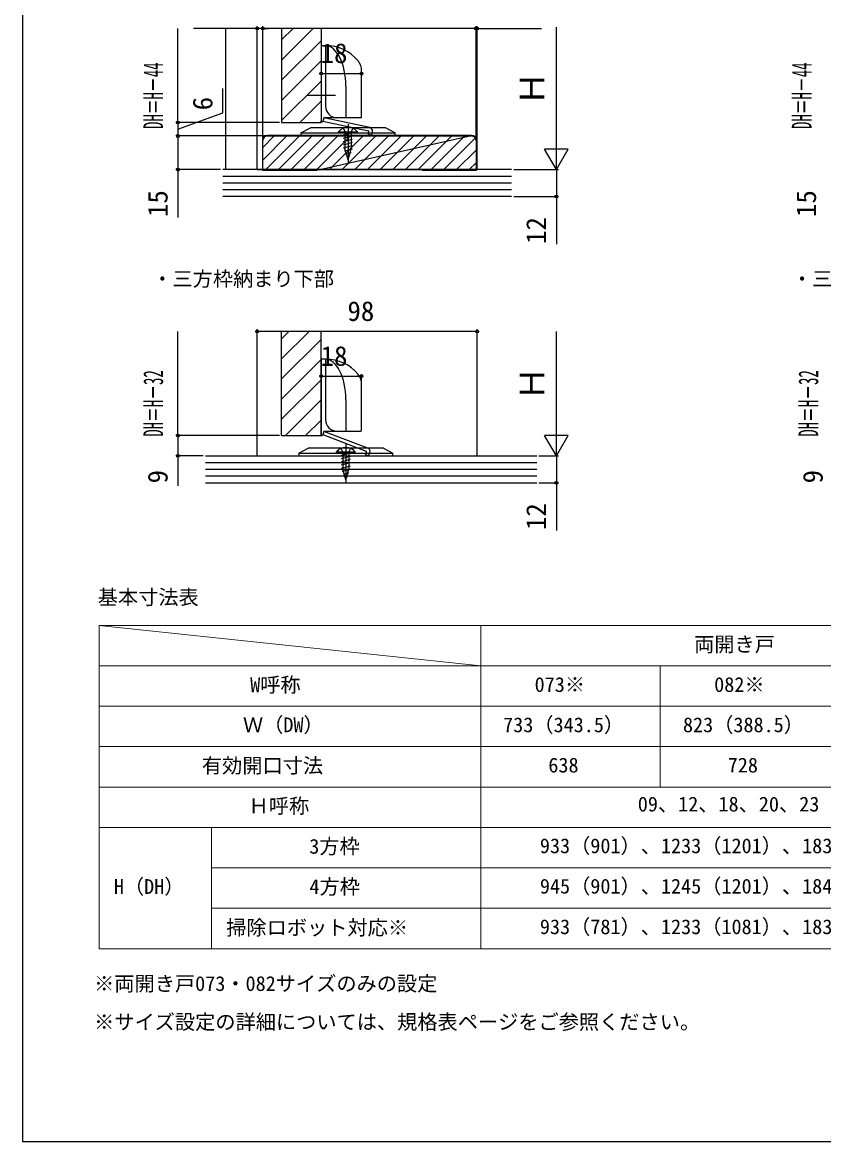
# Model space of a CAD drawing. Units: millimetres, scale not verified. Extents: x -525 to 525, y -783 to 779.
# Drawn here: x -524.9 to -168, y -783.3 to -284.4 of the extents above; entities that cross this region are included whole.
import ezdxf
from ezdxf.enums import TextEntityAlignment as Align

# ---------------------------------------------------------------- set-up
doc = ezdxf.new("R2010")
doc.units = ezdxf.units.MM
doc.header["$LTSCALE"] = 4
doc.layers.add('0-1_TABLE1', color=7, linetype='Continuous', lineweight=18)
for name, color, linetype in [('0-2_USER1', 3, 'Continuous'), ('0-3_YKK_11', 7, 'Continuous'), ('0-4_YKK_12', 2, 'Continuous'), ('0-5_YKK_13', 4, 'Continuous'), ('0-7_YKK_D', 6, 'Continuous'), ('0-8_YKK_ZWAK', 7, 'Continuous'), ('0-9_YSS_K', 3, 'Continuous')]:
    doc.layers.add(name, color=color, linetype=linetype)
doc.styles.add('ＭＳ ゴシック', font='')
doc.styles.get('ＭＳ ゴシック').set_extended_font_data('MS Gothic')

msp = doc.modelspace()

# ---------------------------------------------------------------- linework, layer by layer
at = {"layer": '0-1_TABLE1'}
for p, q in [((-490.72, -553.25), (-320.72, -571.25)), ((-490.72, -553.25), (79.28, -553.25)), ((-490.72, -553.25), (-490.72, -697.42)), ((-320.72, -553.25), (-320.72, -697.42)), ((-490.72, -571.25), (79.28, -571.25)), ((-240.72, -571.25), (-240.72, -625.25)), ((-490.72, -589.25), (79.28, -589.25)), ((-490.72, -607.25), (79.28, -607.25)), ((-490.72, -625.25), (79.28, -625.25)), ((-490.72, -643.25), (79.28, -643.25)), ((-440.72, -643.25), (-440.72, -697.42)), ((-440.72, -661.25), (79.28, -661.25)), ((-440.72, -679.25), (79.28, -679.25)), ((-490.72, -697.42), (79.28, -697.42))]:
    msp.add_line(p, q, dxfattribs=at)
at = {"layer": '0-3_YKK_11'}
for p, q in [((-324.8, -334.868), (-415.8, -334.868)), ((-415.8, -335.068), (-324.8, -335.068)), ((-346.8, -335.068), (-346.8, -334.868)), ((-322.6, -350.268), (-322.6, -337.068)), ((-393.8, -350.268), (-393.8, -350.068)), ((-346.8, -350.068), (-346.8, -350.268)), ((-346.8, -350.268), (-322.6, -350.268))]:
    msp.add_line(p, q, dxfattribs=at)
for points in [[(-418, -337.068), (-418, -350.268), (-393.8, -350.268), (-324.8, -334.868)], [(-393.8, -350.068), (-417.8, -350.068), (-417.8, -337.068)], [(-322.8, -337.068), (-322.8, -350.068), (-346.8, -350.068), (-393.8, -350.068)]]:
    msp.add_lwpolyline(points, dxfattribs=at)
for centre, radius, start, end in [((-415.8, -337.068), 2.2, 90.00001, 179.99999), ((-415.8, -337.068), 2, 90.00001, 179.99999), ((-324.8, -337.068), 2.2, 0.00001, 89.99999), ((-324.8, -337.068), 2, 0.00001, 89.99999)]:
    msp.add_arc(centre, radius, start, end, dxfattribs=at)
at = {"layer": '0-4_YKK_12'}
for p, q in [((-434.3, -350.068), (-434.3, -287.182)), ((-420.3, -350.068), (-420.3, -287.179)), ((-409.4, -292.238), (-404.341, -287.179)), ((-409.4, -301.219), (-395.361, -287.179)), ((-391.8, -287.179), (-391.8, -329.068)), ((-322.3, -350.068), (-322.3, -287.179)), ((-409.4, -310.199), (-391.8, -292.599)), ((-409.4, -319.179), (-391.8, -301.579)), ((-409.4, -328.159), (-391.8, -310.559)), ((-401.328, -329.068), (-391.8, -319.54)), ((-392.348, -329.068), (-391.8, -328.52)), ((-420.3, -350.068), (-322.3, -350.068)), ((-420.3, -477.599), (-420.3, -422.159)), ((-409.4, -468.599), (-409.4, -422.159)), ((-409.4, -425.413), (-406.146, -422.159)), ((-409.4, -434.393), (-397.166, -422.159)), ((-391.8, -468.599), (-391.8, -422.159)), ((-322.3, -477.599), (-322.3, -422.159)), ((-409.4, -443.373), (-391.8, -425.773)), ((-409.4, -452.354), (-391.8, -434.754)), ((-409.4, -461.334), (-391.8, -443.734)), ((-407.685, -468.599), (-391.8, -452.714)), ((-398.704, -468.599), (-391.8, -461.695)), ((-409.4, -468.599), (-391.8, -468.599)), ((-420.3, -477.599), (-322.3, -477.599))]:
    msp.add_line(p, q, dxfattribs=at)
msp.add_lwpolyline([(-409.4, -287.179), (-409.4, -329.068), (-391.8, -329.068)], dxfattribs=at)
at = {"layer": '0-5_YKK_13'}
for p, q in [((-389.8, -294.868), (-389.8, -321.868)), ((-373.8, -326.568), (-373.8, -305.993)), ((-380.8, -312.868), (-380.8, -326.868)), ((-398.026, -316.868), (-385.457, -316.868)), ((-390.99, -328.446), (-370.743, -332.75)), ((-390.8, -327.368), (-390.8, -327.868)), ((-390.3, -326.868), (-374.1, -326.868)), ((-400.8, -333.668), (-396.55, -331.468)), ((-400.8, -333.668), (-358.8, -333.668)), ((-363.05, -331.468), (-396.55, -331.468)), ((-384, -333.157), (-375.6, -333.157)), ((-384, -333.668), (-384, -333.157)), ((-384, -333.668), (-375.6, -333.668)), ((-381.8, -334.609), (-377.8, -333.537)), ((-381.2, -333.668), (-381.2, -340.84)), ((-379.8, -329.761), (-379.8, -347.257)), ((-379.8, -330.874), (-379.8, -337.662)), ((-378.4, -333.668), (-378.4, -340.84)), ((-375.6, -333.668), (-375.6, -333.157)), ((-370.761, -334.28), (-370.512, -333.106)), ((-369.294, -334.592), (-368.982, -333.124)), ((-363.05, -331.468), (-358.8, -333.668)), ((-381.8, -336.058), (-377.8, -334.986)), ((-381.8, -337.507), (-377.8, -336.436)), ((-381.8, -338.957), (-377.8, -337.885)), ((-370.761, -334.28), (-369.294, -334.592)), ((-381.8, -340.406), (-377.8, -339.334)), ((-381.421, -341.754), (-377.8, -340.784)), ((-379.8, -345.668), (-381.2, -340.84)), ((-380.881, -343.059), (-378.449, -342.407)), ((-380.34, -344.363), (-379.125, -344.037)), ((-379.8, -345.668), (-378.4, -340.84)), ((-389.8, -434.599), (-389.8, -461.599)), ((-373.8, -466.299), (-373.8, -445.725)), ((-380.8, -452.599), (-380.8, -466.599)), ((-391.105, -468.138), (-371.78, -475.556)), ((-390.8, -467.099), (-390.8, -467.599)), ((-390.3, -466.599), (-374.1, -466.599)), ((-380.8, -472.492), (-380.8, -489.989)), ((-401.8, -476.399), (-397.55, -474.199)), ((-401.8, -476.399), (-359.8, -476.399)), ((-364.05, -474.199), (-397.55, -474.199)), ((-385, -475.888), (-376.6, -475.888)), ((-385, -476.399), (-385, -475.888)), ((-385, -476.399), (-376.6, -476.399)), ((-382.8, -477.34), (-378.8, -476.268)), ((-382.8, -478.789), (-378.8, -477.717)), ((-382.2, -476.399), (-382.2, -483.571)), ((-379.4, -476.399), (-379.4, -483.571)), ((-376.6, -476.399), (-376.6, -475.888)), ((-372.037, -477.064), (-371.607, -475.944)), ((-372.037, -477.064), (-370.637, -477.602)), ((-370.637, -477.602), (-370.099, -476.201)), ((-364.05, -474.199), (-359.8, -476.399)), ((-382.8, -480.238), (-378.8, -479.167)), ((-382.8, -481.688), (-378.8, -480.616)), ((-382.8, -483.137), (-378.8, -482.065)), ((-382.421, -484.485), (-378.8, -483.515)), ((-380.8, -488.399), (-382.2, -483.571)), ((-380.8, -488.399), (-379.4, -483.571)), ((-381.881, -485.79), (-379.449, -485.138)), ((-381.34, -487.094), (-380.125, -486.769))]:
    msp.add_line(p, q, dxfattribs=at)
for points in [[(-389.8, -294.868), (-391.8, -294.868), (-391.8, -328.868)], [(-370.137, -331.345), (-390.679, -326.979), (-390.99, -328.446)], [(-400.8, -333.668), (-400.8, -334.868), (-358.8, -334.868), (-358.8, -333.668)], [(-377.731, -331.577), (-378.65, -333.461), (-379.8, -334.073), (-380.95, -333.461), (-381.869, -331.577)], [(-389.8, -434.599), (-391.8, -434.599), (-391.8, -468.599)], [(-370.962, -474.263), (-390.567, -466.738), (-391.105, -468.138)], [(-401.8, -476.399), (-401.8, -477.599), (-359.8, -477.599), (-359.8, -476.399)], [(-378.731, -474.309), (-379.65, -476.193), (-380.8, -476.804), (-381.95, -476.193), (-382.869, -474.309)]]:
    msp.add_lwpolyline(points, dxfattribs=at)
for centre, radius, start, end in [((-389.391, -312.863), 18, 38.64663, 91.30156), ((-380.8, -305.993), 7, 0, 38.64663), ((-384.8, -321.868), 5, 180, 270), ((-391.8, -327.868), 1, 270, 0), ((-390.3, -327.368), 0.5, 90, 180), ((-374.1, -326.568), 0.3, 270, 0), ((-379.8, -336.597), 5.429, 39.32068, 140.67932), ((-370.805, -333.044), 0.3, 348, 78), ((-370.449, -332.812), 1.5, 348, 78), ((-389.391, -452.594), 18, 38.64663, 91.30156), ((-380.8, -445.725), 7, 0, 38.64663), ((-384.8, -461.599), 5, 180, 270), ((-391.8, -467.599), 1, 270, 0), ((-390.3, -467.099), 0.5, 90, 180), ((-374.1, -466.299), 0.3, 270, 0), ((-380.8, -479.328), 5.429, 39.32068, 140.67932), ((-371.887, -475.836), 0.3, 339, 69), ((-371.5, -475.664), 1.5, 339, 69)]:
    msp.add_arc(centre, radius, start, end, dxfattribs=at)
for centre in [(-389.8, -312.868), (-389.8, -452.599)]:
    msp.add_ellipse(centre, major_axis=(0, 18), ratio=0.5, start_param=4.712389, end_param=6.2831853, dxfattribs=at)
at = {"layer": '0-7_YKK_D'}
for p, q in [((-455.582, -329.068), (-455.582, -287.179)), ((-420.3, -287.179), (-448.627, -287.179)), ((-420.3, -336.056), (-420.3, -286.179)), ((-417.8, -287.179), (-420.3, -287.179)), ((-417.8, -336.068), (-417.8, -286.179)), ((-417.8, -336.068), (-417.8, -286.179)), ((-322.8, -287.179), (-417.8, -287.179)), ((-417.8, -287.179), (-415.25, -287.179)), ((-322.8, -287.179), (-325.35, -287.179)), ((-322.8, -336.068), (-322.8, -286.179)), ((-322.8, -336.068), (-322.8, -286.179)), ((-322.8, -287.179), (-322.3, -287.179)), ((-322.3, -336.068), (-322.3, -286.179)), ((-322.3, -287.179), (-293.7, -287.179)), ((-287.018, -339.568), (-287.018, -286.619)), ((-391.8, -307.182), (-373.8, -307.182)), ((-373.8, -306.993), (-373.8, -308.182)), ((-410.4, -329.068), (-456.582, -329.068)), ((-455.582, -329.068), (-455.582, -335.068)), ((-287.018, -350.068), (-287.018, -331.881)), ((-416.8, -335.068), (-456.582, -335.068)), ((-416.8, -335.068), (-456.582, -335.068)), ((-287.018, -350.068), (-292.268, -340.975)), ((-281.768, -340.975), (-292.268, -340.975)), ((-287.018, -350.068), (-281.768, -340.975)), ((-436.582, -350.068), (-456.582, -350.068)), ((-306.018, -350.068), (-286.018, -350.068)), ((-306.018, -350.068), (-286.018, -350.068)), ((-306.018, -362.068), (-286.018, -362.068)), ((-455.582, -468.599), (-455.582, -422.159)), ((-420.3, -425.713), (-420.3, -421.159)), ((-322.3, -422.159), (-420.3, -422.159)), ((-322.3, -425.71), (-322.3, -421.159)), ((-287.018, -467.099), (-287.018, -422.159)), ((-391.8, -442.159), (-373.8, -442.159)), ((-373.8, -444.525), (-373.8, -441.159)), ((-287.018, -477.599), (-287.018, -459.412)), ((-410.4, -468.599), (-456.582, -468.599)), ((-287.018, -477.599), (-292.268, -468.506)), ((-281.768, -468.506), (-292.268, -468.506)), ((-287.018, -477.599), (-281.768, -468.506)), ((-444.332, -477.599), (-456.582, -477.599)), ((-294.757, -477.599), (-286.018, -477.599)), ((-294.757, -477.599), (-286.018, -477.599)), ((-294.757, -489.599), (-286.018, -489.599))]:
    msp.add_line(p, q, dxfattribs=at)
for points in [[(-455.582, -332.068), (-435.582, -324.673), (-435.582, -313.855)], [(-455.582, -335.068), (-455.582, -350.068), (-455.582, -371.345)], [(-287.018, -350.068), (-287.018, -362.068), (-287.018, -383.345)], [(-455.582, -468.599), (-455.582, -477.599), (-455.582, -490.967)], [(-287.018, -477.599), (-287.018, -489.599), (-287.018, -510.876)]]:
    msp.add_lwpolyline(points, dxfattribs=at)
for centre in [(-420.3, -287.179), (-417.8, -287.179), (-417.8, -287.179), (-322.8, -287.179), (-322.8, -287.179), (-322.3, -287.179), (-391.8, -307.182), (-373.8, -307.182), (-455.582, -329.068), (-455.582, -335.068), (-455.582, -335.068), (-455.582, -350.068), (-287.018, -362.068), (-420.3, -422.159), (-322.3, -422.159), (-391.8, -442.159), (-373.8, -442.159), (-455.582, -468.599), (-455.582, -477.599), (-287.018, -489.599)]:
    msp.add_circle(centre, 0.637, dxfattribs=at)
at = {"layer": '0-8_YKK_ZWAK'}
msp.add_line((-524.9, 746.7), (-524.9, -783.3), dxfattribs=at)
msp.add_lwpolyline([(-524.9, -783.3), (525.1, -783.3), (525.1, 746.7)], dxfattribs=at)
at = {"layer": '0-9_YSS_K'}
for p, q in [((-417.8, -340.153), (-412.715, -335.068)), ((-417.8, -345.81), (-407.058, -335.068)), ((-416.401, -350.068), (-401.401, -335.068)), ((-410.744, -350.068), (-395.744, -335.068)), ((-405.088, -350.068), (-390.088, -335.068)), ((-399.431, -350.068), (-384.431, -335.068)), ((-393.774, -350.068), (-378.774, -335.068)), ((-388.117, -350.068), (-373.117, -335.068)), ((-382.46, -350.068), (-367.46, -335.068)), ((-376.803, -350.068), (-361.803, -335.068)), ((-371.146, -350.068), (-356.146, -335.068)), ((-365.49, -350.068), (-350.49, -335.068)), ((-359.833, -350.068), (-344.833, -335.068)), ((-354.176, -350.068), (-339.176, -335.068)), ((-348.519, -350.068), (-333.519, -335.068)), ((-342.862, -350.068), (-327.862, -335.068)), ((-337.205, -350.068), (-323.12, -335.983)), ((-331.548, -350.068), (-322.8, -341.319)), ((-325.892, -350.068), (-322.8, -346.976)), ((-307.018, -350.068), (-435.582, -350.068)), ((-307.018, -353.068), (-435.582, -353.068)), ((-307.018, -356.068), (-435.582, -356.068)), ((-307.018, -359.068), (-435.582, -359.068)), ((-307.018, -362.068), (-435.582, -362.068)), ((-443.332, -477.599), (-295.757, -477.599)), ((-443.332, -480.599), (-295.757, -480.599)), ((-443.332, -483.599), (-295.757, -483.599)), ((-443.332, -486.599), (-295.757, -486.599)), ((-443.332, -489.599), (-295.757, -489.599))]:
    msp.add_line(p, q, dxfattribs=at)

# ---------------------------------------------------------------- texts
at = {"layer": '0-1_TABLE1', "style": 'ＭＳ ゴシック'}
for s, p in [('両開き戸', (-225.649, -566.903)), ('W呼称', (-423.414, -584.954)), ('073※', (-296.701, -584.852)), ('082※', (-216.701, -584.852)), ('Ｗ（DW）', (-426.635, -602.801)), ('733（343.5）', (-310.737, -602.801)), ('823（388.5）', (-230.61, -602.801)), ('有効開口寸法', (-444.942, -620.954)), ('638', (-290.59, -620.75)), ('728', (-210.666, -620.75)), ('Ｈ呼称', (-424.13, -638.954)), ('09、12、18、20、23', (-250.732, -638.136)), ('3方枠', (-397.11, -656.954)), ('933（901）、1233（1201）、1833（1801）、2033（2001）、2333（2301）', (-294.354, -656.724)), ('H（DH）', (-484.155, -674.886)), ('4方枠', (-397.007, -674.954)), ('945（901）、1245（1201）、1845（1801）、2045（2001）、2345（2301）', (-294.354, -674.724)), ('933（781）、1233（1081）、1833（1681）、2033（1881）、2333（2181）', (-294.354, -692.809)), ('掃除ロボット対応※', (-434.081, -693.193))]:
    msp.add_text(s, height=6.598, dxfattribs=at).set_placement(p, align=Align.BOTTOM_LEFT)
at = {"layer": '0-2_USER1', "style": 'ＭＳ ゴシック'}
for s, p in [('・三方枠納まり下部', (-467.048, -404.003)), ('・三方枠納まり下部', (-182.048, -404.003)), ('基本寸法表', (-491.334, -545.886)), ('※両開き戸073・082サイズのみの設定', (-492.948, -718.125)), ('※サイズ設定の詳細については、規格表ページをご参照ください。', (-492.948, -735.222))]:
    msp.add_text(s, height=6.598, dxfattribs=at).set_placement(p, align=Align.BOTTOM_LEFT)
at = {"layer": '0-7_YKK_D', "style": 'ＭＳ ゴシック'}
for s, p in [('18', (-392.039, -305.182)), ('98', (-380.095, -420.159)), ('18', (-392.039, -440.159))]:
    msp.add_text(s, height=8.798, dxfattribs=at).set_placement(p, align=Align.BOTTOM_LEFT)
at = {"layer": '0-7_YKK_D', "style": 'ＭＳ ゴシック', "width": 0.55}
for s, p in [('DH＝H－44', (-459.582, -331.955)), ('DH＝H－44', (-170.686, -331.955)), ('DH＝H－32', (-459.582, -469.117)), ('DH＝H－32', (-167.73, -469.117))]:
    msp.add_text(s, height=8.798, rotation=90, dxfattribs=at).set_placement(p, align=Align.BOTTOM_LEFT)
at = {"layer": '0-7_YKK_D', "style": 'ＭＳ ゴシック'}
for s, height, p in [('Ｈ', 11, (-289.018, -321.446)), ('6', 8.798, (-437.582, -323.627)), ('15', 8.798, (-457.582, -371.186)), ('15', 8.798, (-168.686, -371.186)), ('12', 8.798, (-289.018, -383.186)), ('Ｈ', 11, (-289.018, -452.981)), ('9', 8.798, (-457.582, -489.922)), ('9', 8.798, (-165.73, -489.922)), ('12', 8.798, (-289.018, -510.717))]:
    msp.add_text(s, height=height, rotation=90, dxfattribs=at).set_placement(p, align=Align.BOTTOM_LEFT)

doc.saveas('drawing.dxf')
